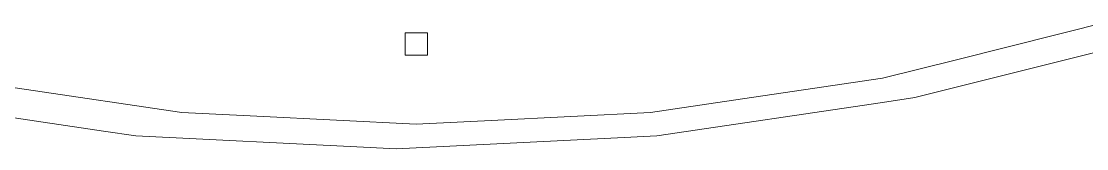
# Model space of a CAD drawing. Header units: centimetres. Extents: x -214 to 137, y -175 to 4.
# Drawn here: x 1.123 to 3.845, y -118.294 to -117.968 of the extents above; entities that cross this region are included whole.
import ezdxf

# ---------------------------------------------------------------- set-up
doc = ezdxf.new("R2010")
doc.units = ezdxf.units.CM
doc.header["$MEASUREMENT"] = 0
doc.layers.add('layer 1', color=7, linetype='Continuous')

msp = doc.modelspace()

# ---------------------------------------------------------------- linework, layer by layer
at = {"layer": 'layer 1', "color": 5, "lineweight": 9}
for points in [[(3.5095, -118.06755), (3.5095, -118.06755), (3.90503, -117.96848), (3.90503, -117.96848)], [(3.5095, -118.06755), (3.5095, -118.06755), (3.90503, -117.96848), (3.90503, -117.96848)], [(3.5095, -118.06755), (3.5095, -118.06755), (3.90503, -117.96848), (3.90503, -117.96848)], [(3.5095, -118.06755), (3.5095, -118.06755), (3.90503, -117.96848), (3.90503, -117.96848)], [(3.5095, -118.06755), (3.5095, -118.06755), (3.90503, -117.96848), (3.90503, -117.96848)], [(3.5095, -118.06755), (3.5095, -118.06755), (3.90503, -117.96848), (3.90503, -117.96848)], [(3.5095, -118.06755), (3.5095, -118.06755), (3.90503, -117.96848), (3.90503, -117.96848)], [(3.5095, -118.06755), (3.5095, -118.06755), (3.90503, -117.96848), (3.90503, -117.96848)], [(3.5095, -118.06755), (3.5095, -118.06755), (3.90503, -117.96848), (3.90503, -117.96848)], [(3.5095, -118.06755), (3.5095, -118.06755), (3.90503, -117.96848), (3.90503, -117.96848)], [(3.5095, -118.06755), (3.5095, -118.06755), (3.90503, -117.96848), (3.90503, -117.96848)], [(3.5095, -118.06755), (3.5095, -118.06755), (3.90503, -117.96848), (3.90503, -117.96848)], [(3.5095, -118.06755), (3.5095, -118.06755), (3.90503, -117.96848), (3.90503, -117.96848)], [(3.5095, -118.06755), (3.5095, -118.06755), (3.90503, -117.96848), (3.90503, -117.96848)], [(3.5095, -118.06755), (3.5095, -118.06755), (3.90503, -117.96848), (3.90503, -117.96848)], [(3.5095, -118.06755), (3.5095, -118.06755), (3.90503, -117.96848), (3.90503, -117.96848)], [(3.5095, -118.06755), (3.5095, -118.06755), (3.90503, -117.96848), (3.90503, -117.96848)], [(3.5095, -118.06755), (3.5095, -118.06755), (3.90503, -117.96848), (3.90503, -117.96848)], [(3.5095, -118.06755), (3.5095, -118.06755), (3.90503, -117.96848), (3.90503, -117.96848)], [(3.5095, -118.06755), (3.5095, -118.06755), (3.90503, -117.96848), (3.90503, -117.96848)], [(3.5095, -118.06755), (3.5095, -118.06755), (3.90503, -117.96848), (3.90503, -117.96848)], [(3.5095, -118.06755), (3.5095, -118.06755), (3.90503, -117.96848), (3.90503, -117.96848)], [(3.5095, -118.06755), (3.5095, -118.06755), (3.90503, -117.96848), (3.90503, -117.96848)], [(3.5095, -118.06755), (3.5095, -118.06755), (3.90503, -117.96848), (3.90503, -117.96848)], [(3.5095, -118.06755), (3.5095, -118.06755), (3.90503, -117.96848), (3.90503, -117.96848)], [(2.16062, -117.99808), (2.16062, -117.99808), (2.10347, -117.99808), (2.10347, -117.99808)], [(2.10347, -117.99808), (2.10347, -117.99808), (2.10347, -118.05523), (2.10347, -118.05523)], [(2.16062, -117.99808), (2.16062, -117.99808), (2.10347, -117.99808), (2.10347, -117.99808)], [(2.10347, -117.99808), (2.10347, -117.99808), (2.10347, -118.05523), (2.10347, -118.05523)], [(2.16062, -117.99808), (2.16062, -117.99808), (2.10347, -117.99808), (2.10347, -117.99808)], [(2.10347, -117.99808), (2.10347, -117.99808), (2.10347, -118.05523), (2.10347, -118.05523)], [(2.16062, -117.99808), (2.16062, -117.99808), (2.10347, -117.99808), (2.10347, -117.99808)], [(2.10347, -117.99808), (2.10347, -117.99808), (2.10347, -118.05523), (2.10347, -118.05523)], [(2.16062, -117.99808), (2.16062, -117.99808), (2.10347, -117.99808), (2.10347, -117.99808)], [(2.10347, -117.99808), (2.10347, -117.99808), (2.10347, -118.05523), (2.10347, -118.05523)], [(2.16062, -117.99808), (2.16062, -117.99808), (2.10347, -117.99808), (2.10347, -117.99808)], [(2.10347, -117.99808), (2.10347, -117.99808), (2.10347, -118.05523), (2.10347, -118.05523)], [(2.16062, -117.99808), (2.16062, -117.99808), (2.10347, -117.99808), (2.10347, -117.99808)], [(2.10347, -117.99808), (2.10347, -117.99808), (2.10347, -118.05523), (2.10347, -118.05523)], [(2.16062, -117.99808), (2.16062, -117.99808), (2.10347, -117.99808), (2.10347, -117.99808)], [(2.10347, -117.99808), (2.10347, -117.99808), (2.10347, -118.05523), (2.10347, -118.05523)], [(2.16062, -117.99808), (2.16062, -117.99808), (2.10347, -117.99808), (2.10347, -117.99808)], [(2.10347, -117.99808), (2.10347, -117.99808), (2.10347, -118.05523), (2.10347, -118.05523)], [(2.16062, -117.99808), (2.16062, -117.99808), (2.10347, -117.99808), (2.10347, -117.99808)], [(2.10347, -117.99808), (2.10347, -117.99808), (2.10347, -118.05523), (2.10347, -118.05523)], [(2.16062, -117.99808), (2.16062, -117.99808), (2.10347, -117.99808), (2.10347, -117.99808)], [(2.10347, -117.99808), (2.10347, -117.99808), (2.10347, -118.05523), (2.10347, -118.05523)], [(2.16062, -117.99808), (2.16062, -117.99808), (2.10347, -117.99808), (2.10347, -117.99808)], [(2.10347, -117.99808), (2.10347, -117.99808), (2.10347, -118.05523), (2.10347, -118.05523)], [(2.16062, -117.99808), (2.16062, -117.99808), (2.10347, -117.99808), (2.10347, -117.99808)], [(2.10347, -117.99808), (2.10347, -117.99808), (2.10347, -118.05523), (2.10347, -118.05523)], [(2.16062, -117.99808), (2.16062, -117.99808), (2.10347, -117.99808), (2.10347, -117.99808)], [(2.10347, -117.99808), (2.10347, -117.99808), (2.10347, -118.05523), (2.10347, -118.05523)], [(2.16062, -117.99808), (2.16062, -117.99808), (2.10347, -117.99808), (2.10347, -117.99808)], [(2.10347, -117.99808), (2.10347, -117.99808), (2.10347, -118.05523), (2.10347, -118.05523)], [(2.16062, -117.99808), (2.16062, -117.99808), (2.10347, -117.99808), (2.10347, -117.99808)], [(2.10347, -117.99808), (2.10347, -117.99808), (2.10347, -118.05523), (2.10347, -118.05523)], [(2.16062, -117.99808), (2.16062, -117.99808), (2.10347, -117.99808), (2.10347, -117.99808)], [(2.10347, -117.99808), (2.10347, -117.99808), (2.10347, -118.05523), (2.10347, -118.05523)], [(2.16062, -117.99808), (2.16062, -117.99808), (2.10347, -117.99808), (2.10347, -117.99808)], [(2.10347, -117.99808), (2.10347, -117.99808), (2.10347, -118.05523), (2.10347, -118.05523)], [(2.16062, -117.99808), (2.16062, -117.99808), (2.10347, -117.99808), (2.10347, -117.99808)], [(2.10347, -117.99808), (2.10347, -117.99808), (2.10347, -118.05523), (2.10347, -118.05523)], [(2.16062, -117.99808), (2.16062, -117.99808), (2.10347, -117.99808), (2.10347, -117.99808)], [(2.10347, -117.99808), (2.10347, -117.99808), (2.10347, -118.05523), (2.10347, -118.05523)], [(2.16062, -117.99808), (2.16062, -117.99808), (2.10347, -117.99808), (2.10347, -117.99808)], [(2.10347, -117.99808), (2.10347, -117.99808), (2.10347, -118.05523), (2.10347, -118.05523)], [(2.16062, -117.99808), (2.16062, -117.99808), (2.10347, -117.99808), (2.10347, -117.99808)], [(2.10347, -117.99808), (2.10347, -117.99808), (2.10347, -118.05523), (2.10347, -118.05523)], [(2.16062, -117.99808), (2.16062, -117.99808), (2.10347, -117.99808), (2.10347, -117.99808)], [(2.10347, -117.99808), (2.10347, -117.99808), (2.10347, -118.05523), (2.10347, -118.05523)], [(2.16062, -117.99808), (2.16062, -117.99808), (2.10347, -117.99808), (2.10347, -117.99808)], [(2.10347, -117.99808), (2.10347, -117.99808), (2.10347, -118.05523), (2.10347, -118.05523)], [(2.16062, -117.99808), (2.16062, -117.99808), (2.10347, -117.99808), (2.10347, -117.99808)], [(2.10347, -117.99808), (2.10347, -117.99808), (2.10347, -118.05523), (2.10347, -118.05523)], [(2.16062, -118.05523), (2.16062, -118.05523), (2.16062, -117.99808), (2.16062, -117.99808)], [(2.16062, -118.05523), (2.16062, -118.05523), (2.16062, -117.99808), (2.16062, -117.99808)], [(2.16062, -118.05523), (2.16062, -118.05523), (2.16062, -117.99808), (2.16062, -117.99808)], [(2.16062, -118.05523), (2.16062, -118.05523), (2.16062, -117.99808), (2.16062, -117.99808)], [(2.16062, -118.05523), (2.16062, -118.05523), (2.16062, -117.99808), (2.16062, -117.99808)], [(2.16062, -118.05523), (2.16062, -118.05523), (2.16062, -117.99808), (2.16062, -117.99808)], [(2.16062, -118.05523), (2.16062, -118.05523), (2.16062, -117.99808), (2.16062, -117.99808)], [(2.16062, -118.05523), (2.16062, -118.05523), (2.16062, -117.99808), (2.16062, -117.99808)], [(2.16062, -118.05523), (2.16062, -118.05523), (2.16062, -117.99808), (2.16062, -117.99808)], [(2.16062, -118.05523), (2.16062, -118.05523), (2.16062, -117.99808), (2.16062, -117.99808)], [(2.16062, -118.05523), (2.16062, -118.05523), (2.16062, -117.99808), (2.16062, -117.99808)], [(2.16062, -118.05523), (2.16062, -118.05523), (2.16062, -117.99808), (2.16062, -117.99808)], [(2.16062, -118.05523), (2.16062, -118.05523), (2.16062, -117.99808), (2.16062, -117.99808)], [(2.16062, -118.05523), (2.16062, -118.05523), (2.16062, -117.99808), (2.16062, -117.99808)], [(2.16062, -118.05523), (2.16062, -118.05523), (2.16062, -117.99808), (2.16062, -117.99808)], [(2.16062, -118.05523), (2.16062, -118.05523), (2.16062, -117.99808), (2.16062, -117.99808)], [(2.16062, -118.05523), (2.16062, -118.05523), (2.16062, -117.99808), (2.16062, -117.99808)], [(2.16062, -118.05523), (2.16062, -118.05523), (2.16062, -117.99808), (2.16062, -117.99808)], [(2.16062, -118.05523), (2.16062, -118.05523), (2.16062, -117.99808), (2.16062, -117.99808)], [(2.16062, -118.05523), (2.16062, -118.05523), (2.16062, -117.99808), (2.16062, -117.99808)], [(2.16062, -118.05523), (2.16062, -118.05523), (2.16062, -117.99808), (2.16062, -117.99808)], [(2.16062, -118.05523), (2.16062, -118.05523), (2.16062, -117.99808), (2.16062, -117.99808)], [(2.16062, -118.05523), (2.16062, -118.05523), (2.16062, -117.99808), (2.16062, -117.99808)], [(2.16062, -118.05523), (2.16062, -118.05523), (2.16062, -117.99808), (2.16062, -117.99808)], [(2.16062, -118.05523), (2.16062, -118.05523), (2.16062, -117.99808), (2.16062, -117.99808)], [(3.97206, -118.02203), (3.97206, -118.02203), (3.40636, -118.16372), (3.40636, -118.16372)], [(3.97206, -118.02203), (3.97206, -118.02203), (3.40636, -118.16372), (3.40636, -118.16372)], [(3.97206, -118.02203), (3.97206, -118.02203), (3.40636, -118.16372), (3.40636, -118.16372)], [(3.97206, -118.02203), (3.97206, -118.02203), (3.40636, -118.16372), (3.40636, -118.16372)], [(3.97206, -118.02203), (3.97206, -118.02203), (3.40636, -118.16372), (3.40636, -118.16372)], [(2.10347, -118.05523), (2.10347, -118.05523), (2.16062, -118.05523), (2.16062, -118.05523)], [(2.10347, -118.05523), (2.10347, -118.05523), (2.16062, -118.05523), (2.16062, -118.05523)], [(2.10347, -118.05523), (2.10347, -118.05523), (2.16062, -118.05523), (2.16062, -118.05523)], [(2.10347, -118.05523), (2.10347, -118.05523), (2.16062, -118.05523), (2.16062, -118.05523)], [(2.10347, -118.05523), (2.10347, -118.05523), (2.16062, -118.05523), (2.16062, -118.05523)], [(2.10347, -118.05523), (2.10347, -118.05523), (2.16062, -118.05523), (2.16062, -118.05523)], [(2.10347, -118.05523), (2.10347, -118.05523), (2.16062, -118.05523), (2.16062, -118.05523)], [(2.10347, -118.05523), (2.10347, -118.05523), (2.16062, -118.05523), (2.16062, -118.05523)], [(2.10347, -118.05523), (2.10347, -118.05523), (2.16062, -118.05523), (2.16062, -118.05523)], [(2.10347, -118.05523), (2.10347, -118.05523), (2.16062, -118.05523), (2.16062, -118.05523)], [(2.10347, -118.05523), (2.10347, -118.05523), (2.16062, -118.05523), (2.16062, -118.05523)], [(2.10347, -118.05523), (2.10347, -118.05523), (2.16062, -118.05523), (2.16062, -118.05523)], [(2.10347, -118.05523), (2.10347, -118.05523), (2.16062, -118.05523), (2.16062, -118.05523)], [(2.10347, -118.05523), (2.10347, -118.05523), (2.16062, -118.05523), (2.16062, -118.05523)], [(2.10347, -118.05523), (2.10347, -118.05523), (2.16062, -118.05523), (2.16062, -118.05523)], [(2.10347, -118.05523), (2.10347, -118.05523), (2.16062, -118.05523), (2.16062, -118.05523)], [(2.10347, -118.05523), (2.10347, -118.05523), (2.16062, -118.05523), (2.16062, -118.05523)], [(2.10347, -118.05523), (2.10347, -118.05523), (2.16062, -118.05523), (2.16062, -118.05523)], [(2.10347, -118.05523), (2.10347, -118.05523), (2.16062, -118.05523), (2.16062, -118.05523)], [(2.10347, -118.05523), (2.10347, -118.05523), (2.16062, -118.05523), (2.16062, -118.05523)], [(2.10347, -118.05523), (2.10347, -118.05523), (2.16062, -118.05523), (2.16062, -118.05523)], [(2.10347, -118.05523), (2.10347, -118.05523), (2.16062, -118.05523), (2.16062, -118.05523)], [(2.10347, -118.05523), (2.10347, -118.05523), (2.16062, -118.05523), (2.16062, -118.05523)], [(2.10347, -118.05523), (2.10347, -118.05523), (2.16062, -118.05523), (2.16062, -118.05523)], [(2.10347, -118.05523), (2.10347, -118.05523), (2.16062, -118.05523), (2.16062, -118.05523)], [(3.32361, -118.11412), (3.32361, -118.11412), (3.5095, -118.06755), (3.5095, -118.06755)], [(3.32361, -118.11412), (3.32361, -118.11412), (3.5095, -118.06755), (3.5095, -118.06755)], [(3.32361, -118.11412), (3.32361, -118.11412), (3.5095, -118.06755), (3.5095, -118.06755)], [(3.32361, -118.11412), (3.32361, -118.11412), (3.5095, -118.06755), (3.5095, -118.06755)], [(3.32361, -118.11412), (3.32361, -118.11412), (3.5095, -118.06755), (3.5095, -118.06755)], [(3.32361, -118.11412), (3.32361, -118.11412), (3.5095, -118.06755), (3.5095, -118.06755)], [(3.32361, -118.11412), (3.32361, -118.11412), (3.5095, -118.06755), (3.5095, -118.06755)], [(3.32361, -118.11412), (3.32361, -118.11412), (3.5095, -118.06755), (3.5095, -118.06755)], [(3.32361, -118.11412), (3.32361, -118.11412), (3.5095, -118.06755), (3.5095, -118.06755)], [(3.32361, -118.11412), (3.32361, -118.11412), (3.5095, -118.06755), (3.5095, -118.06755)], [(3.32361, -118.11412), (3.32361, -118.11412), (3.5095, -118.06755), (3.5095, -118.06755)], [(3.32361, -118.11412), (3.32361, -118.11412), (3.5095, -118.06755), (3.5095, -118.06755)], [(3.32361, -118.11412), (3.32361, -118.11412), (3.5095, -118.06755), (3.5095, -118.06755)], [(3.32361, -118.11412), (3.32361, -118.11412), (3.5095, -118.06755), (3.5095, -118.06755)], [(3.32361, -118.11412), (3.32361, -118.11412), (3.5095, -118.06755), (3.5095, -118.06755)], [(3.32361, -118.11412), (3.32361, -118.11412), (3.5095, -118.06755), (3.5095, -118.06755)], [(3.32361, -118.11412), (3.32361, -118.11412), (3.5095, -118.06755), (3.5095, -118.06755)], [(3.32361, -118.11412), (3.32361, -118.11412), (3.5095, -118.06755), (3.5095, -118.06755)], [(3.32361, -118.11412), (3.32361, -118.11412), (3.5095, -118.06755), (3.5095, -118.06755)], [(3.32361, -118.11412), (3.32361, -118.11412), (3.5095, -118.06755), (3.5095, -118.06755)], [(3.32361, -118.11412), (3.32361, -118.11412), (3.5095, -118.06755), (3.5095, -118.06755)], [(3.32361, -118.11412), (3.32361, -118.11412), (3.5095, -118.06755), (3.5095, -118.06755)], [(3.32361, -118.11412), (3.32361, -118.11412), (3.5095, -118.06755), (3.5095, -118.06755)], [(3.32361, -118.11412), (3.32361, -118.11412), (3.5095, -118.06755), (3.5095, -118.06755)], [(3.32361, -118.11412), (3.32361, -118.11412), (3.5095, -118.06755), (3.5095, -118.06755)], [(0.94049, -118.11412), (0.94049, -118.11412), (1.13005, -118.14224), (1.13005, -118.14224)], [(0.94049, -118.11412), (0.94049, -118.11412), (1.13005, -118.14224), (1.13005, -118.14224)], [(0.94049, -118.11412), (0.94049, -118.11412), (1.13005, -118.14224), (1.13005, -118.14224)], [(0.94049, -118.11412), (0.94049, -118.11412), (1.13005, -118.14224), (1.13005, -118.14224)], [(0.94049, -118.11412), (0.94049, -118.11412), (1.13005, -118.14224), (1.13005, -118.14224)], [(0.94049, -118.11412), (0.94049, -118.11412), (1.13005, -118.14224), (1.13005, -118.14224)], [(0.94049, -118.11412), (0.94049, -118.11412), (1.13005, -118.14224), (1.13005, -118.14224)], [(0.94049, -118.11412), (0.94049, -118.11412), (1.13005, -118.14224), (1.13005, -118.14224)], [(0.94049, -118.11412), (0.94049, -118.11412), (1.13005, -118.14224), (1.13005, -118.14224)], [(0.94049, -118.11412), (0.94049, -118.11412), (1.13005, -118.14224), (1.13005, -118.14224)], [(0.94049, -118.11412), (0.94049, -118.11412), (1.13005, -118.14224), (1.13005, -118.14224)], [(0.94049, -118.11412), (0.94049, -118.11412), (1.13005, -118.14224), (1.13005, -118.14224)], [(0.94049, -118.11412), (0.94049, -118.11412), (1.13005, -118.14224), (1.13005, -118.14224)], [(0.94049, -118.11412), (0.94049, -118.11412), (1.13005, -118.14224), (1.13005, -118.14224)], [(0.94049, -118.11412), (0.94049, -118.11412), (1.13005, -118.14224), (1.13005, -118.14224)], [(0.94049, -118.11412), (0.94049, -118.11412), (1.13005, -118.14224), (1.13005, -118.14224)], [(0.94049, -118.11412), (0.94049, -118.11412), (1.13005, -118.14224), (1.13005, -118.14224)], [(0.94049, -118.11412), (0.94049, -118.11412), (1.13005, -118.14224), (1.13005, -118.14224)], [(0.94049, -118.11412), (0.94049, -118.11412), (1.13005, -118.14224), (1.13005, -118.14224)], [(0.94049, -118.11412), (0.94049, -118.11412), (1.13005, -118.14224), (1.13005, -118.14224)], [(0.94049, -118.11412), (0.94049, -118.11412), (1.13005, -118.14224), (1.13005, -118.14224)], [(0.94049, -118.11412), (0.94049, -118.11412), (1.13005, -118.14224), (1.13005, -118.14224)], [(0.94049, -118.11412), (0.94049, -118.11412), (1.13005, -118.14224), (1.13005, -118.14224)], [(0.94049, -118.11412), (0.94049, -118.11412), (1.13005, -118.14224), (1.13005, -118.14224)], [(0.94049, -118.11412), (0.94049, -118.11412), (1.13005, -118.14224), (1.13005, -118.14224)], [(2.92028, -118.17394), (2.92028, -118.17394), (3.32361, -118.11412), (3.32361, -118.11412)], [(2.92028, -118.17394), (2.92028, -118.17394), (3.32361, -118.11412), (3.32361, -118.11412)], [(2.92028, -118.17394), (2.92028, -118.17394), (3.32361, -118.11412), (3.32361, -118.11412)], [(2.92028, -118.17394), (2.92028, -118.17394), (3.32361, -118.11412), (3.32361, -118.11412)], [(2.92028, -118.17394), (2.92028, -118.17394), (3.32361, -118.11412), (3.32361, -118.11412)], [(2.92028, -118.17394), (2.92028, -118.17394), (3.32361, -118.11412), (3.32361, -118.11412)], [(2.92028, -118.17394), (2.92028, -118.17394), (3.32361, -118.11412), (3.32361, -118.11412)], [(2.92028, -118.17394), (2.92028, -118.17394), (3.32361, -118.11412), (3.32361, -118.11412)], [(2.92028, -118.17394), (2.92028, -118.17394), (3.32361, -118.11412), (3.32361, -118.11412)], [(2.92028, -118.17394), (2.92028, -118.17394), (3.32361, -118.11412), (3.32361, -118.11412)], [(2.92028, -118.17394), (2.92028, -118.17394), (3.32361, -118.11412), (3.32361, -118.11412)], [(2.92028, -118.17394), (2.92028, -118.17394), (3.32361, -118.11412), (3.32361, -118.11412)], [(2.92028, -118.17394), (2.92028, -118.17394), (3.32361, -118.11412), (3.32361, -118.11412)], [(2.92028, -118.17394), (2.92028, -118.17394), (3.32361, -118.11412), (3.32361, -118.11412)], [(2.92028, -118.17394), (2.92028, -118.17394), (3.32361, -118.11412), (3.32361, -118.11412)], [(2.92028, -118.17394), (2.92028, -118.17394), (3.32361, -118.11412), (3.32361, -118.11412)], [(2.92028, -118.17394), (2.92028, -118.17394), (3.32361, -118.11412), (3.32361, -118.11412)], [(2.92028, -118.17394), (2.92028, -118.17394), (3.32361, -118.11412), (3.32361, -118.11412)], [(2.92028, -118.17394), (2.92028, -118.17394), (3.32361, -118.11412), (3.32361, -118.11412)], [(2.92028, -118.17394), (2.92028, -118.17394), (3.32361, -118.11412), (3.32361, -118.11412)], [(2.92028, -118.17394), (2.92028, -118.17394), (3.32361, -118.11412), (3.32361, -118.11412)], [(2.92028, -118.17394), (2.92028, -118.17394), (3.32361, -118.11412), (3.32361, -118.11412)], [(2.92028, -118.17394), (2.92028, -118.17394), (3.32361, -118.11412), (3.32361, -118.11412)], [(2.92028, -118.17394), (2.92028, -118.17394), (3.32361, -118.11412), (3.32361, -118.11412)], [(2.92028, -118.17394), (2.92028, -118.17394), (3.32361, -118.11412), (3.32361, -118.11412)], [(1.13005, -118.14224), (1.13005, -118.14224), (1.53339, -118.20206), (1.53339, -118.20206)], [(1.13005, -118.14224), (1.13005, -118.14224), (1.53339, -118.20206), (1.53339, -118.20206)], [(1.13005, -118.14224), (1.13005, -118.14224), (1.53339, -118.20206), (1.53339, -118.20206)], [(1.13005, -118.14224), (1.13005, -118.14224), (1.53339, -118.20206), (1.53339, -118.20206)], [(1.13005, -118.14224), (1.13005, -118.14224), (1.53339, -118.20206), (1.53339, -118.20206)], [(1.13005, -118.14224), (1.13005, -118.14224), (1.53339, -118.20206), (1.53339, -118.20206)], [(1.13005, -118.14224), (1.13005, -118.14224), (1.53339, -118.20206), (1.53339, -118.20206)], [(1.13005, -118.14224), (1.13005, -118.14224), (1.53339, -118.20206), (1.53339, -118.20206)], [(1.13005, -118.14224), (1.13005, -118.14224), (1.53339, -118.20206), (1.53339, -118.20206)], [(1.13005, -118.14224), (1.13005, -118.14224), (1.53339, -118.20206), (1.53339, -118.20206)], [(1.13005, -118.14224), (1.13005, -118.14224), (1.53339, -118.20206), (1.53339, -118.20206)], [(1.13005, -118.14224), (1.13005, -118.14224), (1.53339, -118.20206), (1.53339, -118.20206)], [(1.13005, -118.14224), (1.13005, -118.14224), (1.53339, -118.20206), (1.53339, -118.20206)], [(1.13005, -118.14224), (1.13005, -118.14224), (1.53339, -118.20206), (1.53339, -118.20206)], [(1.13005, -118.14224), (1.13005, -118.14224), (1.53339, -118.20206), (1.53339, -118.20206)], [(1.13005, -118.14224), (1.13005, -118.14224), (1.53339, -118.20206), (1.53339, -118.20206)], [(1.13005, -118.14224), (1.13005, -118.14224), (1.53339, -118.20206), (1.53339, -118.20206)], [(1.13005, -118.14224), (1.13005, -118.14224), (1.53339, -118.20206), (1.53339, -118.20206)], [(1.13005, -118.14224), (1.13005, -118.14224), (1.53339, -118.20206), (1.53339, -118.20206)], [(1.13005, -118.14224), (1.13005, -118.14224), (1.53339, -118.20206), (1.53339, -118.20206)], [(1.13005, -118.14224), (1.13005, -118.14224), (1.53339, -118.20206), (1.53339, -118.20206)], [(1.13005, -118.14224), (1.13005, -118.14224), (1.53339, -118.20206), (1.53339, -118.20206)], [(1.13005, -118.14224), (1.13005, -118.14224), (1.53339, -118.20206), (1.53339, -118.20206)], [(1.13005, -118.14224), (1.13005, -118.14224), (1.53339, -118.20206), (1.53339, -118.20206)], [(1.13005, -118.14224), (1.13005, -118.14224), (1.53339, -118.20206), (1.53339, -118.20206)], [(1.33281, -118.24929), (1.33281, -118.24929), (0.75596, -118.16372), (0.75596, -118.16372)], [(1.33281, -118.24929), (1.33281, -118.24929), (0.75596, -118.16372), (0.75596, -118.16372)], [(1.33281, -118.24929), (1.33281, -118.24929), (0.75596, -118.16372), (0.75596, -118.16372)], [(1.33281, -118.24929), (1.33281, -118.24929), (0.75596, -118.16372), (0.75596, -118.16372)], [(1.33281, -118.24929), (1.33281, -118.24929), (0.75596, -118.16372), (0.75596, -118.16372)], [(2.73071, -118.20206), (2.73071, -118.20206), (2.92028, -118.17394), (2.92028, -118.17394)], [(2.73071, -118.20206), (2.73071, -118.20206), (2.92028, -118.17394), (2.92028, -118.17394)], [(2.73071, -118.20206), (2.73071, -118.20206), (2.92028, -118.17394), (2.92028, -118.17394)], [(2.73071, -118.20206), (2.73071, -118.20206), (2.92028, -118.17394), (2.92028, -118.17394)], [(2.73071, -118.20206), (2.73071, -118.20206), (2.92028, -118.17394), (2.92028, -118.17394)], [(2.73071, -118.20206), (2.73071, -118.20206), (2.92028, -118.17394), (2.92028, -118.17394)], [(2.73071, -118.20206), (2.73071, -118.20206), (2.92028, -118.17394), (2.92028, -118.17394)], [(2.73071, -118.20206), (2.73071, -118.20206), (2.92028, -118.17394), (2.92028, -118.17394)], [(2.73071, -118.20206), (2.73071, -118.20206), (2.92028, -118.17394), (2.92028, -118.17394)], [(2.73071, -118.20206), (2.73071, -118.20206), (2.92028, -118.17394), (2.92028, -118.17394)], [(2.73071, -118.20206), (2.73071, -118.20206), (2.92028, -118.17394), (2.92028, -118.17394)], [(2.73071, -118.20206), (2.73071, -118.20206), (2.92028, -118.17394), (2.92028, -118.17394)], [(2.73071, -118.20206), (2.73071, -118.20206), (2.92028, -118.17394), (2.92028, -118.17394)], [(2.73071, -118.20206), (2.73071, -118.20206), (2.92028, -118.17394), (2.92028, -118.17394)], [(2.73071, -118.20206), (2.73071, -118.20206), (2.92028, -118.17394), (2.92028, -118.17394)], [(2.73071, -118.20206), (2.73071, -118.20206), (2.92028, -118.17394), (2.92028, -118.17394)], [(2.73071, -118.20206), (2.73071, -118.20206), (2.92028, -118.17394), (2.92028, -118.17394)], [(2.73071, -118.20206), (2.73071, -118.20206), (2.92028, -118.17394), (2.92028, -118.17394)], [(2.73071, -118.20206), (2.73071, -118.20206), (2.92028, -118.17394), (2.92028, -118.17394)], [(2.73071, -118.20206), (2.73071, -118.20206), (2.92028, -118.17394), (2.92028, -118.17394)], [(2.73071, -118.20206), (2.73071, -118.20206), (2.92028, -118.17394), (2.92028, -118.17394)], [(2.73071, -118.20206), (2.73071, -118.20206), (2.92028, -118.17394), (2.92028, -118.17394)], [(2.73071, -118.20206), (2.73071, -118.20206), (2.92028, -118.17394), (2.92028, -118.17394)], [(2.73071, -118.20206), (2.73071, -118.20206), (2.92028, -118.17394), (2.92028, -118.17394)], [(2.73071, -118.20206), (2.73071, -118.20206), (2.92028, -118.17394), (2.92028, -118.17394)], [(3.32382, -118.17597), (3.32382, -118.17597), (2.74697, -118.26154), (2.74697, -118.26154)], [(3.32382, -118.17597), (3.32382, -118.17597), (2.74697, -118.26154), (2.74697, -118.26154)], [(3.32382, -118.17597), (3.32382, -118.17597), (2.74697, -118.26154), (2.74697, -118.26154)], [(3.32382, -118.17597), (3.32382, -118.17597), (2.74697, -118.26154), (2.74697, -118.26154)], [(3.32382, -118.17597), (3.32382, -118.17597), (2.74697, -118.26154), (2.74697, -118.26154)], [(3.40636, -118.16372), (3.40636, -118.16372), (3.32382, -118.17597), (3.32382, -118.17597)], [(3.40636, -118.16372), (3.40636, -118.16372), (3.32382, -118.17597), (3.32382, -118.17597)], [(3.40636, -118.16372), (3.40636, -118.16372), (3.32382, -118.17597), (3.32382, -118.17597)], [(3.40636, -118.16372), (3.40636, -118.16372), (3.32382, -118.17597), (3.32382, -118.17597)], [(3.40636, -118.16372), (3.40636, -118.16372), (3.32382, -118.17597), (3.32382, -118.17597)], [(1.53339, -118.20206), (1.53339, -118.20206), (1.72479, -118.21146), (1.72479, -118.21146)], [(1.53339, -118.20206), (1.53339, -118.20206), (1.72479, -118.21146), (1.72479, -118.21146)], [(1.53339, -118.20206), (1.53339, -118.20206), (1.72479, -118.21146), (1.72479, -118.21146)], [(1.53339, -118.20206), (1.53339, -118.20206), (1.72479, -118.21146), (1.72479, -118.21146)], [(1.53339, -118.20206), (1.53339, -118.20206), (1.72479, -118.21146), (1.72479, -118.21146)], [(1.53339, -118.20206), (1.53339, -118.20206), (1.72479, -118.21146), (1.72479, -118.21146)], [(1.53339, -118.20206), (1.53339, -118.20206), (1.72479, -118.21146), (1.72479, -118.21146)], [(1.53339, -118.20206), (1.53339, -118.20206), (1.72479, -118.21146), (1.72479, -118.21146)], [(1.53339, -118.20206), (1.53339, -118.20206), (1.72479, -118.21146), (1.72479, -118.21146)], [(1.53339, -118.20206), (1.53339, -118.20206), (1.72479, -118.21146), (1.72479, -118.21146)], [(1.53339, -118.20206), (1.53339, -118.20206), (1.72479, -118.21146), (1.72479, -118.21146)], [(1.53339, -118.20206), (1.53339, -118.20206), (1.72479, -118.21146), (1.72479, -118.21146)], [(1.53339, -118.20206), (1.53339, -118.20206), (1.72479, -118.21146), (1.72479, -118.21146)], [(1.53339, -118.20206), (1.53339, -118.20206), (1.72479, -118.21146), (1.72479, -118.21146)], [(1.53339, -118.20206), (1.53339, -118.20206), (1.72479, -118.21146), (1.72479, -118.21146)], [(1.53339, -118.20206), (1.53339, -118.20206), (1.72479, -118.21146), (1.72479, -118.21146)], [(1.53339, -118.20206), (1.53339, -118.20206), (1.72479, -118.21146), (1.72479, -118.21146)], [(1.53339, -118.20206), (1.53339, -118.20206), (1.72479, -118.21146), (1.72479, -118.21146)], [(1.53339, -118.20206), (1.53339, -118.20206), (1.72479, -118.21146), (1.72479, -118.21146)], [(1.53339, -118.20206), (1.53339, -118.20206), (1.72479, -118.21146), (1.72479, -118.21146)], [(1.53339, -118.20206), (1.53339, -118.20206), (1.72479, -118.21146), (1.72479, -118.21146)], [(1.53339, -118.20206), (1.53339, -118.20206), (1.72479, -118.21146), (1.72479, -118.21146)], [(1.53339, -118.20206), (1.53339, -118.20206), (1.72479, -118.21146), (1.72479, -118.21146)], [(1.53339, -118.20206), (1.53339, -118.20206), (1.72479, -118.21146), (1.72479, -118.21146)], [(1.53339, -118.20206), (1.53339, -118.20206), (1.72479, -118.21146), (1.72479, -118.21146)], [(2.32346, -118.22207), (2.32346, -118.22207), (2.73071, -118.20206), (2.73071, -118.20206)], [(2.32346, -118.22207), (2.32346, -118.22207), (2.73071, -118.20206), (2.73071, -118.20206)], [(2.32346, -118.22207), (2.32346, -118.22207), (2.73071, -118.20206), (2.73071, -118.20206)], [(2.32346, -118.22207), (2.32346, -118.22207), (2.73071, -118.20206), (2.73071, -118.20206)], [(2.32346, -118.22207), (2.32346, -118.22207), (2.73071, -118.20206), (2.73071, -118.20206)], [(2.32346, -118.22207), (2.32346, -118.22207), (2.73071, -118.20206), (2.73071, -118.20206)], [(2.32346, -118.22207), (2.32346, -118.22207), (2.73071, -118.20206), (2.73071, -118.20206)], [(2.32346, -118.22207), (2.32346, -118.22207), (2.73071, -118.20206), (2.73071, -118.20206)], [(2.32346, -118.22207), (2.32346, -118.22207), (2.73071, -118.20206), (2.73071, -118.20206)], [(2.32346, -118.22207), (2.32346, -118.22207), (2.73071, -118.20206), (2.73071, -118.20206)], [(2.32346, -118.22207), (2.32346, -118.22207), (2.73071, -118.20206), (2.73071, -118.20206)], [(2.32346, -118.22207), (2.32346, -118.22207), (2.73071, -118.20206), (2.73071, -118.20206)], [(2.32346, -118.22207), (2.32346, -118.22207), (2.73071, -118.20206), (2.73071, -118.20206)], [(2.32346, -118.22207), (2.32346, -118.22207), (2.73071, -118.20206), (2.73071, -118.20206)], [(2.32346, -118.22207), (2.32346, -118.22207), (2.73071, -118.20206), (2.73071, -118.20206)], [(2.32346, -118.22207), (2.32346, -118.22207), (2.73071, -118.20206), (2.73071, -118.20206)], [(2.32346, -118.22207), (2.32346, -118.22207), (2.73071, -118.20206), (2.73071, -118.20206)], [(2.32346, -118.22207), (2.32346, -118.22207), (2.73071, -118.20206), (2.73071, -118.20206)], [(2.32346, -118.22207), (2.32346, -118.22207), (2.73071, -118.20206), (2.73071, -118.20206)], [(2.32346, -118.22207), (2.32346, -118.22207), (2.73071, -118.20206), (2.73071, -118.20206)], [(2.32346, -118.22207), (2.32346, -118.22207), (2.73071, -118.20206), (2.73071, -118.20206)], [(2.32346, -118.22207), (2.32346, -118.22207), (2.73071, -118.20206), (2.73071, -118.20206)], [(2.32346, -118.22207), (2.32346, -118.22207), (2.73071, -118.20206), (2.73071, -118.20206)], [(2.32346, -118.22207), (2.32346, -118.22207), (2.73071, -118.20206), (2.73071, -118.20206)], [(2.32346, -118.22207), (2.32346, -118.22207), (2.73071, -118.20206), (2.73071, -118.20206)], [(1.72479, -118.21146), (1.72479, -118.21146), (2.13205, -118.23147), (2.13205, -118.23147)], [(1.72479, -118.21146), (1.72479, -118.21146), (2.13205, -118.23147), (2.13205, -118.23147)], [(1.72479, -118.21146), (1.72479, -118.21146), (2.13205, -118.23147), (2.13205, -118.23147)], [(1.72479, -118.21146), (1.72479, -118.21146), (2.13205, -118.23147), (2.13205, -118.23147)], [(1.72479, -118.21146), (1.72479, -118.21146), (2.13205, -118.23147), (2.13205, -118.23147)], [(1.72479, -118.21146), (1.72479, -118.21146), (2.13205, -118.23147), (2.13205, -118.23147)], [(1.72479, -118.21146), (1.72479, -118.21146), (2.13205, -118.23147), (2.13205, -118.23147)], [(1.72479, -118.21146), (1.72479, -118.21146), (2.13205, -118.23147), (2.13205, -118.23147)], [(1.72479, -118.21146), (1.72479, -118.21146), (2.13205, -118.23147), (2.13205, -118.23147)], [(1.72479, -118.21146), (1.72479, -118.21146), (2.13205, -118.23147), (2.13205, -118.23147)], [(1.72479, -118.21146), (1.72479, -118.21146), (2.13205, -118.23147), (2.13205, -118.23147)], [(1.72479, -118.21146), (1.72479, -118.21146), (2.13205, -118.23147), (2.13205, -118.23147)], [(1.72479, -118.21146), (1.72479, -118.21146), (2.13205, -118.23147), (2.13205, -118.23147)], [(1.72479, -118.21146), (1.72479, -118.21146), (2.13205, -118.23147), (2.13205, -118.23147)], [(1.72479, -118.21146), (1.72479, -118.21146), (2.13205, -118.23147), (2.13205, -118.23147)], [(1.72479, -118.21146), (1.72479, -118.21146), (2.13205, -118.23147), (2.13205, -118.23147)], [(1.72479, -118.21146), (1.72479, -118.21146), (2.13205, -118.23147), (2.13205, -118.23147)], [(1.72479, -118.21146), (1.72479, -118.21146), (2.13205, -118.23147), (2.13205, -118.23147)], [(1.72479, -118.21146), (1.72479, -118.21146), (2.13205, -118.23147), (2.13205, -118.23147)], [(1.72479, -118.21146), (1.72479, -118.21146), (2.13205, -118.23147), (2.13205, -118.23147)], [(1.72479, -118.21146), (1.72479, -118.21146), (2.13205, -118.23147), (2.13205, -118.23147)], [(1.72479, -118.21146), (1.72479, -118.21146), (2.13205, -118.23147), (2.13205, -118.23147)], [(1.72479, -118.21146), (1.72479, -118.21146), (2.13205, -118.23147), (2.13205, -118.23147)], [(1.72479, -118.21146), (1.72479, -118.21146), (2.13205, -118.23147), (2.13205, -118.23147)], [(1.72479, -118.21146), (1.72479, -118.21146), (2.13205, -118.23147), (2.13205, -118.23147)], [(2.13205, -118.23147), (2.13205, -118.23147), (2.32346, -118.22207), (2.32346, -118.22207)], [(2.13205, -118.23147), (2.13205, -118.23147), (2.32346, -118.22207), (2.32346, -118.22207)], [(2.13205, -118.23147), (2.13205, -118.23147), (2.32346, -118.22207), (2.32346, -118.22207)], [(2.13205, -118.23147), (2.13205, -118.23147), (2.32346, -118.22207), (2.32346, -118.22207)], [(2.13205, -118.23147), (2.13205, -118.23147), (2.32346, -118.22207), (2.32346, -118.22207)], [(2.13205, -118.23147), (2.13205, -118.23147), (2.32346, -118.22207), (2.32346, -118.22207)], [(2.13205, -118.23147), (2.13205, -118.23147), (2.32346, -118.22207), (2.32346, -118.22207)], [(2.13205, -118.23147), (2.13205, -118.23147), (2.32346, -118.22207), (2.32346, -118.22207)], [(2.13205, -118.23147), (2.13205, -118.23147), (2.32346, -118.22207), (2.32346, -118.22207)], [(2.13205, -118.23147), (2.13205, -118.23147), (2.32346, -118.22207), (2.32346, -118.22207)], [(2.13205, -118.23147), (2.13205, -118.23147), (2.32346, -118.22207), (2.32346, -118.22207)], [(2.13205, -118.23147), (2.13205, -118.23147), (2.32346, -118.22207), (2.32346, -118.22207)], [(2.13205, -118.23147), (2.13205, -118.23147), (2.32346, -118.22207), (2.32346, -118.22207)], [(2.13205, -118.23147), (2.13205, -118.23147), (2.32346, -118.22207), (2.32346, -118.22207)], [(2.13205, -118.23147), (2.13205, -118.23147), (2.32346, -118.22207), (2.32346, -118.22207)], [(2.13205, -118.23147), (2.13205, -118.23147), (2.32346, -118.22207), (2.32346, -118.22207)], [(2.13205, -118.23147), (2.13205, -118.23147), (2.32346, -118.22207), (2.32346, -118.22207)], [(2.13205, -118.23147), (2.13205, -118.23147), (2.32346, -118.22207), (2.32346, -118.22207)], [(2.13205, -118.23147), (2.13205, -118.23147), (2.32346, -118.22207), (2.32346, -118.22207)], [(2.13205, -118.23147), (2.13205, -118.23147), (2.32346, -118.22207), (2.32346, -118.22207)], [(2.13205, -118.23147), (2.13205, -118.23147), (2.32346, -118.22207), (2.32346, -118.22207)], [(2.13205, -118.23147), (2.13205, -118.23147), (2.32346, -118.22207), (2.32346, -118.22207)], [(2.13205, -118.23147), (2.13205, -118.23147), (2.32346, -118.22207), (2.32346, -118.22207)], [(2.13205, -118.23147), (2.13205, -118.23147), (2.32346, -118.22207), (2.32346, -118.22207)], [(2.13205, -118.23147), (2.13205, -118.23147), (2.32346, -118.22207), (2.32346, -118.22207)], [(1.41536, -118.26154), (1.41536, -118.26154), (1.33281, -118.24929), (1.33281, -118.24929)], [(1.41536, -118.26154), (1.41536, -118.26154), (1.33281, -118.24929), (1.33281, -118.24929)], [(1.41536, -118.26154), (1.41536, -118.26154), (1.33281, -118.24929), (1.33281, -118.24929)], [(1.41536, -118.26154), (1.41536, -118.26154), (1.33281, -118.24929), (1.33281, -118.24929)], [(1.41536, -118.26154), (1.41536, -118.26154), (1.33281, -118.24929), (1.33281, -118.24929)], [(1.99782, -118.29015), (1.99782, -118.29015), (1.41536, -118.26154), (1.41536, -118.26154)], [(1.99782, -118.29015), (1.99782, -118.29015), (1.41536, -118.26154), (1.41536, -118.26154)], [(1.99782, -118.29015), (1.99782, -118.29015), (1.41536, -118.26154), (1.41536, -118.26154)], [(1.99782, -118.29015), (1.99782, -118.29015), (1.41536, -118.26154), (1.41536, -118.26154)], [(1.99782, -118.29015), (1.99782, -118.29015), (1.41536, -118.26154), (1.41536, -118.26154)], [(2.66363, -118.26563), (2.66363, -118.26563), (2.08116, -118.29425), (2.08116, -118.29425)], [(2.66363, -118.26563), (2.66363, -118.26563), (2.08116, -118.29425), (2.08116, -118.29425)], [(2.66363, -118.26563), (2.66363, -118.26563), (2.08116, -118.29425), (2.08116, -118.29425)], [(2.66363, -118.26563), (2.66363, -118.26563), (2.08116, -118.29425), (2.08116, -118.29425)], [(2.66363, -118.26563), (2.66363, -118.26563), (2.08116, -118.29425), (2.08116, -118.29425)], [(2.74697, -118.26154), (2.74697, -118.26154), (2.66363, -118.26563), (2.66363, -118.26563)], [(2.74697, -118.26154), (2.74697, -118.26154), (2.66363, -118.26563), (2.66363, -118.26563)], [(2.74697, -118.26154), (2.74697, -118.26154), (2.66363, -118.26563), (2.66363, -118.26563)], [(2.74697, -118.26154), (2.74697, -118.26154), (2.66363, -118.26563), (2.66363, -118.26563)], [(2.74697, -118.26154), (2.74697, -118.26154), (2.66363, -118.26563), (2.66363, -118.26563)], [(2.08116, -118.29425), (2.08116, -118.29425), (1.99782, -118.29015), (1.99782, -118.29015)], [(2.08116, -118.29425), (2.08116, -118.29425), (1.99782, -118.29015), (1.99782, -118.29015)], [(2.08116, -118.29425), (2.08116, -118.29425), (1.99782, -118.29015), (1.99782, -118.29015)], [(2.08116, -118.29425), (2.08116, -118.29425), (1.99782, -118.29015), (1.99782, -118.29015)], [(2.08116, -118.29425), (2.08116, -118.29425), (1.99782, -118.29015), (1.99782, -118.29015)]]:
    msp.add_open_spline(points, degree=3, dxfattribs=at)

doc.saveas('drawing.dxf')
